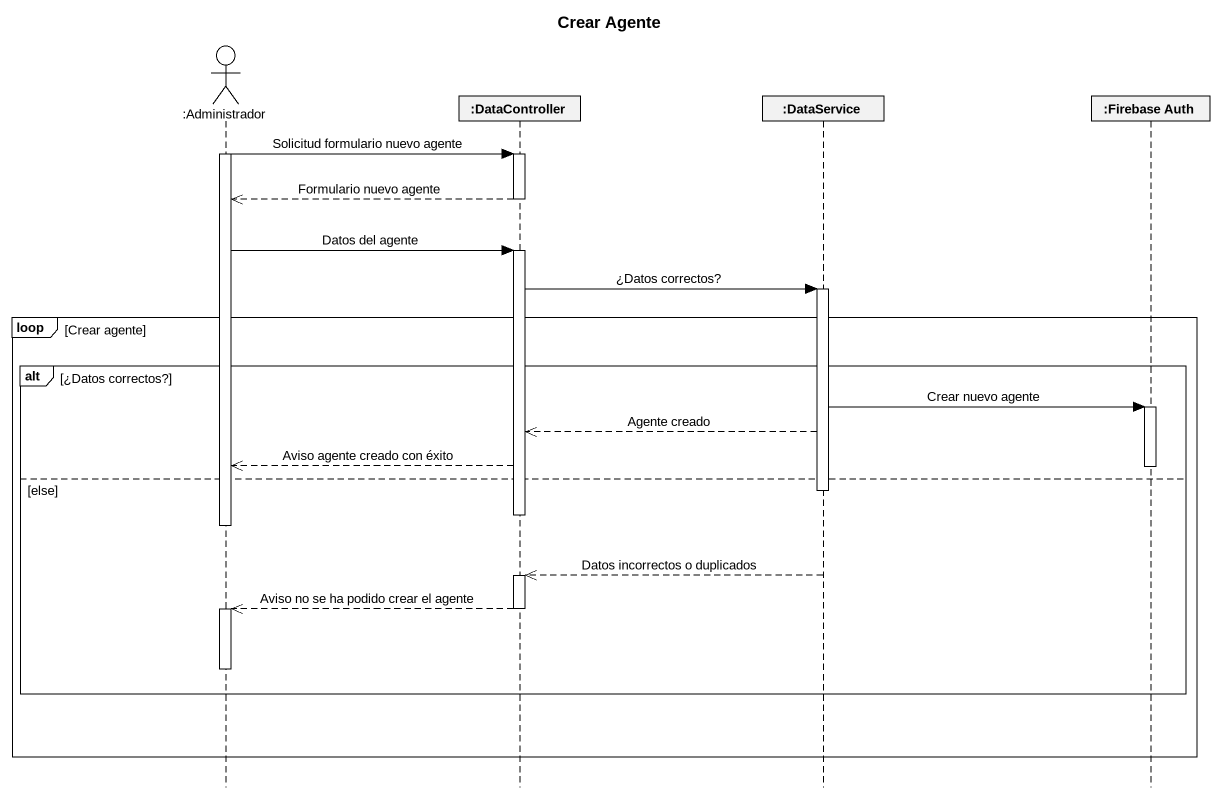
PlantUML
@startuml
title Crear Agente
hide footbox
actor ":Administrador" as Administrador
participant ":DataController" as DataController
participant ":DataService" as DataService
participant ":Firebase Auth" as Firebase_Auth

activate Administrador
Administrador -> DataController : Solicitud formulario nuevo agente
activate DataController
DataController -->> Administrador : Formulario nuevo agente
deactivate DataController
Administrador -> DataController : Datos del agente
activate DataController
DataController -> DataService : ¿Datos correctos?
activate DataService
loop Crear agente
  alt ¿Datos correctos?
    DataService -> Firebase_Auth : Crear nuevo agente
    activate Firebase_Auth
    DataService -->> DataController : Agente creado
    DataController -->> Administrador : Aviso agente creado con éxito
    deactivate Firebase_Auth
  else else
    deactivate DataService
    deactivate DataController
    deactivate Administrador
    DataService -->> DataController : Datos incorrectos o duplicados
    activate DataController
    DataController -->> Administrador : Aviso no se ha podido crear el agente
    deactivate DataController
    activate Administrador
    deactivate Administrador
  end
end
@enduml
